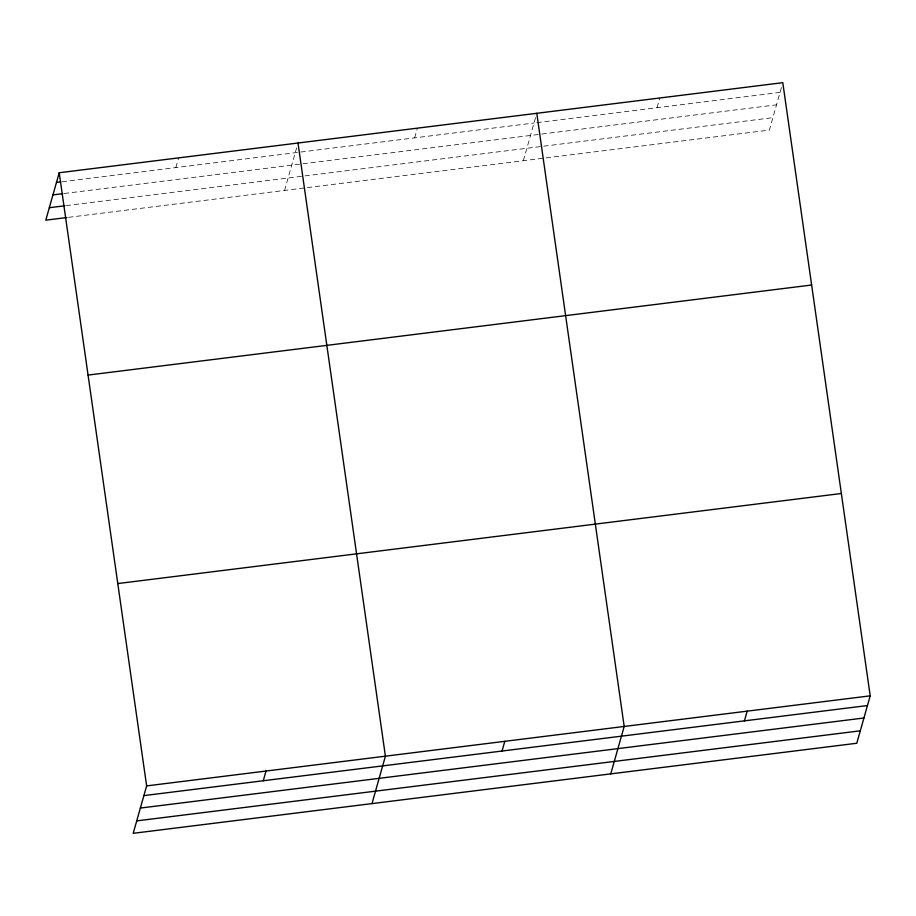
<?xml version="1.0" encoding="UTF-8"?>
<svg xmlns="http://www.w3.org/2000/svg" width="916" height="916" viewBox="0 0 916 916"><rect width="100%" height="100%" fill="white"/><g stroke="black" fill="none" stroke-linecap="round" stroke-linejoin="round"><path stroke-width="0.69" stroke-dasharray="4.58 3.44" d="M175.861 167.594L178.609 157.884M284.578 190.436L296.624 147.877M414.639 137.869L417.387 128.16M523.357 160.724L536.433 114.511M657.035 107.699L659.783 97.989M781.417 87.535L769.371 130.095L66.868 217.539M62.093 181.757L534.028 123.007M536.856 122.664L780.043 92.39M64.189 193.494L301.559 163.953M302.967 163.781L540.406 134.228M541.814 134.045L776.516 104.836M66.181 205.619L303.551 176.078M304.959 175.895L772.886 117.66"/><path stroke-width="1.37" d="M59.219 172.746L146.629 785.905L133.209 833.32L856.781 743.254L870.2 695.839L782.791 82.68L59.219 172.746L45.8 220.161L66.868 217.539M263.27 780.753L266.018 771.043M371.988 803.595L385.407 756.181L297.998 143.022M502.048 751.028L504.796 741.319M610.766 773.883L624.185 726.457L536.776 113.298M744.445 720.858L747.193 711.148M56.471 182.456L60.685 181.929M52.945 194.902L62.78 193.677M49.327 207.714L64.773 205.791M88.062 375.079L811.633 285.025M117.786 583.561L841.357 493.495M146.629 785.905L870.2 695.839M143.881 795.615L867.452 705.549M140.366 808.061L863.925 717.995M136.736 820.873L860.307 730.819"/></g></svg>
